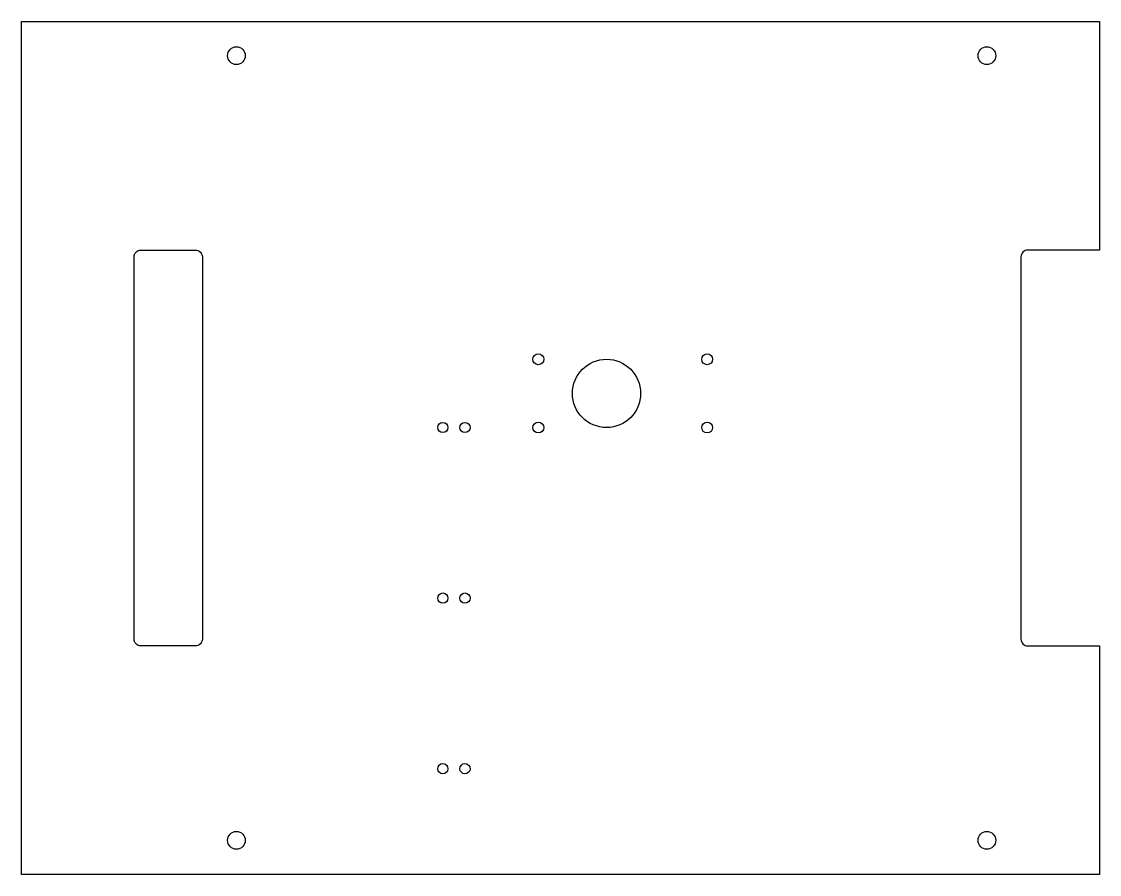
# Model space of a CAD drawing. Header units: millimetres. Extents: x -151 to 165, y -154 to 96.
import ezdxf

# ---------------------------------------------------------------- set-up
doc = ezdxf.new("R2010")
doc.units = ezdxf.units.MM
doc.layers.get('0').update_dxf_attribs({"linetype": 'CONTINUOUS'})

msp = doc.modelspace()

# ---------------------------------------------------------------- linework, layer by layer
for points in [[(165.072, 29.5), (144.072, 29.5, 0.4142136), (142.072, 27.5), (142.072, -84.5, 0.4142136), (144.072, -86.5), (165.072, -86.5), (165.072, -153.5), (-150.928, -153.5), (-150.928, 96.5), (165.072, 96.5)], [(-97.928, -84.5, -0.4142136), (-99.928, -86.5), (-115.928, -86.5, -0.4142136), (-117.928, -84.5), (-117.928, 27.5, -0.4142136), (-115.928, 29.5), (-99.928, 29.5, -0.4142136), (-97.928, 27.5)]]:
    msp.add_lwpolyline(points, format="xyb", close=True)
for centre, radius in [((-87.928, 86.5), 2.6), ((132.072, 86.5), 2.6), ((0.572, -2.5), 1.6), ((20.572, -12.5), 10), ((50.072, -2.5), 1.6), ((-27.428, -22.5), 1.5), ((-20.928, -22.5), 1.5), ((0.572, -22.5), 1.6), ((50.072, -22.5), 1.6), ((-27.428, -72.5), 1.5), ((-20.928, -72.5), 1.5), ((-27.428, -122.5), 1.5), ((-20.928, -122.5), 1.5), ((-87.928, -143.5), 2.6), ((132.072, -143.5), 2.6)]:
    msp.add_circle(centre, radius)

doc.saveas('drawing.dxf')
